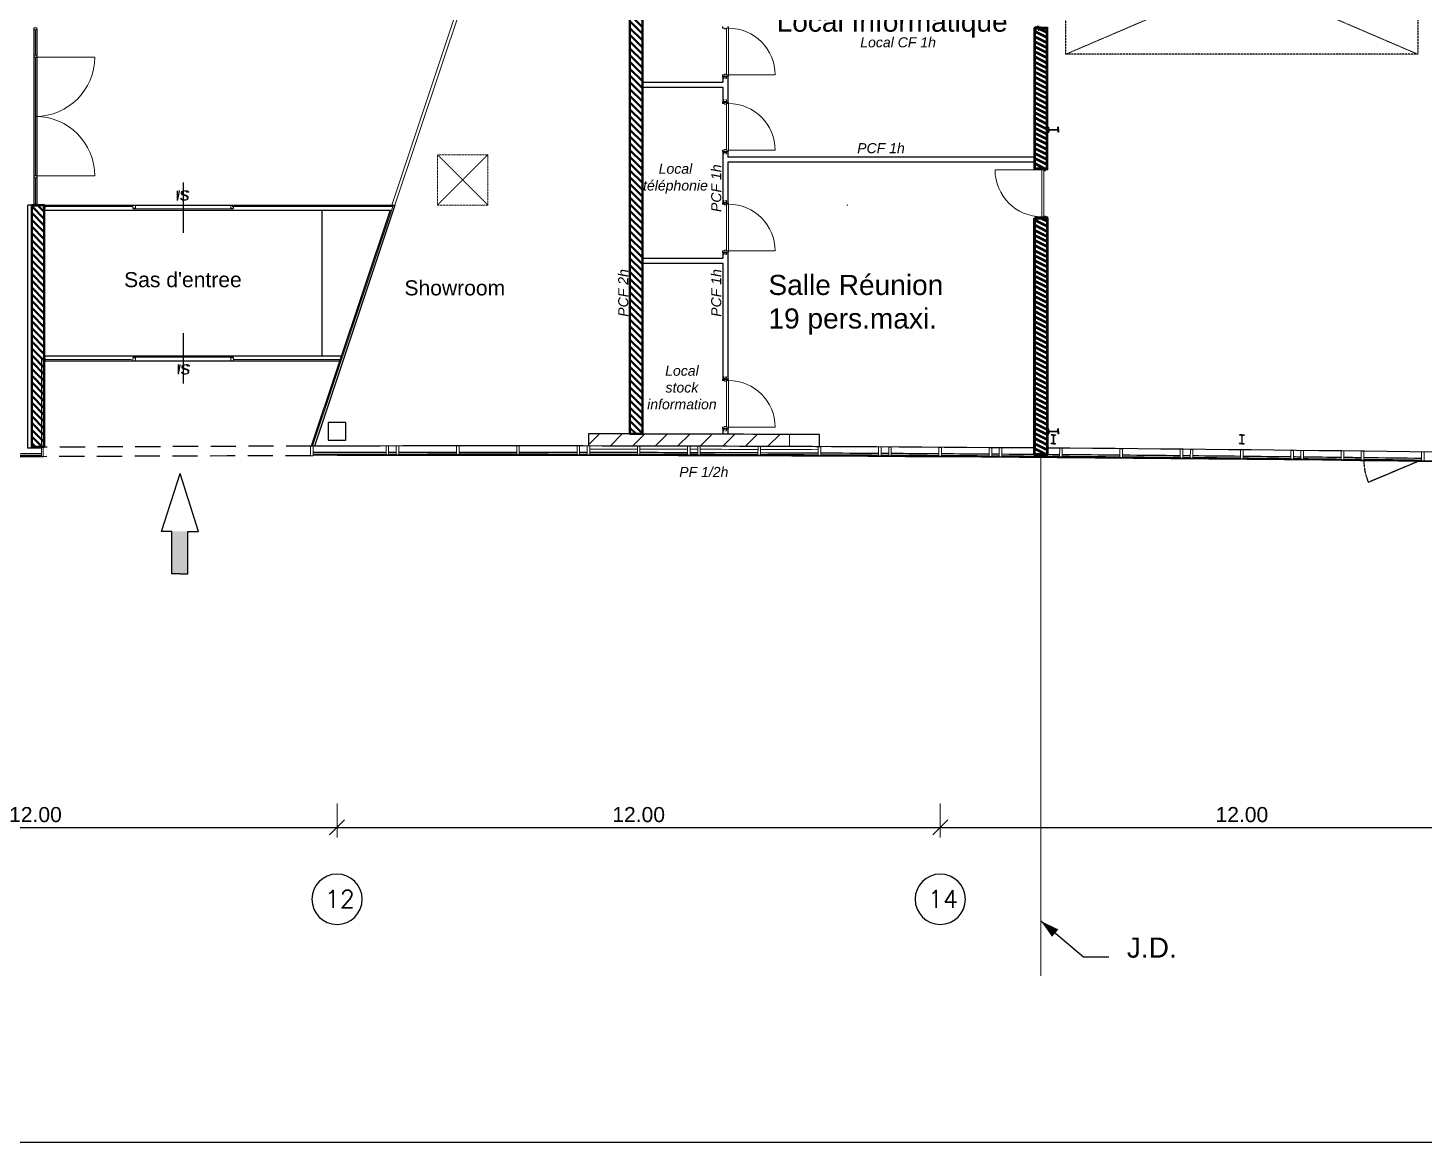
# Model space of a CAD drawing. Header units: metres. Extents: x 134472 to 303672, y 136880 to 366415.
# Drawn here: x 217947 to 245722, y 248215 to 270372 of the extents above; entities that cross this region are included whole.
import ezdxf
from ezdxf.enums import TextEntityAlignment as Align

# ---------------------------------------------------------------- set-up
doc = ezdxf.new("R2010")
doc.units = ezdxf.units.M
doc.header["$LTSCALE"] = 2
doc.header["$MEASUREMENT"] = 0
for name, pattern in [('CACHE', [0.375, 0.25, -0.125]), ('Planta_2$0$CACHE', [0.375, 0.25, -0.125]), ('STYLE_12', [0.46875, 0.3125, -0.15625])]:
    doc.linetypes.add(name, pattern=pattern)
for name, color, linetype in [('0.01', 8, 'Continuous'), ('0.03M', 254, 'Continuous'), ('0.1TEN', 133, 'Planta_2$0$CACHE'), ('1', 5, 'Continuous'), ('CFD-Text', 7, 'Continuous'), ('hojo', 255, 'Continuous'), ('MOJI', 7, 'Continuous'), ('roads', 7, 'Continuous'), ('ST POTEAU', 160, 'Continuous'), ('SUMPO 400', 6, 'Continuous')]:
    doc.layers.add(name, color=color, linetype=linetype)
for name, color, linetype, lineweight in [('0.03', 151, 'Continuous', 5), ('0.03TEN', 8, 'STYLE_12', 5), ('0.10', 92, 'Continuous', 9), ('0.15', 5, 'Continuous', 15), ('0.30', 1, 'Continuous', 30), ('slh-aa-non visible sur plan fpf', 7, 'Continuous', 0)]:
    doc.layers.add(name, color=color, linetype=linetype, lineweight=lineweight)
doc.styles.add('A030-07$0$ROMANS', font='romans')
doc.styles.add('arial', font='arial.ttf')
doc.styles.add('Style-Arial', font='arial.ttf')

# ---------------------------------------------------------------- blocks, each defined once
blk = doc.blocks.new('fleche rouge')
at = {"color": 1}
for points in [[(-99.69, 80.69), (-104.3, 79.21)], [(-96.33, 79.22), (-96.33, 79.85), (-99.69, 79.85), (-99.69, 80.69)], [(-99.69, 77.74), (-104.3, 79.21)], [(-96.33, 79.21), (-96.33, 78.58), (-99.69, 78.58), (-99.69, 77.74)]]:
    blk.add_lwpolyline(points, dxfattribs=at)
for points in [[(-99.69, 80.69), (-104.3, 79.21), (-99.69, 77.74), (-99.69, 80.69)], [(-99.69, 77.74), (-99.69, 80.69), (-104.3, 79.21), (-99.69, 77.74)], [(-96.33, 79.85), (-99.69, 79.85), (-99.69, 78.58), (-96.33, 78.58)], [(-96.33, 79.85), (-99.69, 78.58), (-96.33, 78.58), (-99.69, 79.85)]]:
    blk.add_solid(points, dxfattribs=at)
blk = doc.blocks.new('_Oblique')
at = {"color": 0, "linetype": 'ByBlock', "lineweight": -2}
blk.add_line((0.5, 0.5), (-0.5, -0.5), dxfattribs=at)

msp = doc.modelspace()

# ---------------------------------------------------------------- hatches: boundary and pattern name
at = {"layer": '0.01', "lineweight": 50}
h = msp.add_hatch(dxfattribs=at)
h.set_pattern_fill('ANSI31', color=256, scale=30, angle=90, style=0)
h.set_pattern_definition([(135, (0, 0), (-67.35192, -67.35192), [])])
h.paths.add_polyline_path([(229921.586, 273274.317), (230171.586, 273274.317), (230171.586, 262297.595), (229921.586, 262297.595)])
at = {"layer": '0.01', "lineweight": 53}
h = msp.add_hatch(dxfattribs=at)
h.set_pattern_fill('_USER', color=256, style=0)
h.set_pattern_definition([(-27, (237985.1, 269490.65), (40.859, 80.1906), [])])
h.paths.add_polyline_path([(238221.586, 270369.317), (237971.586, 270369.317), (237971.586, 267571.725), (238221.586, 267571.725)])
at = {"layer": '0.01', "lineweight": 50}
h = msp.add_hatch(dxfattribs=at)
h.set_pattern_fill('ANSI31', color=256, scale=30, angle=90, style=0)
h.set_pattern_definition([(135, (50, 0), (-67.35192, -67.35192), [])])
h.paths.add_polyline_path([(218271.586, 262039.317), (218021.586, 262039.317), (218021.586, 266849.317), (218271.586, 266849.317)])
at = {"layer": '0.01', "lineweight": 53}
h = msp.add_hatch(dxfattribs=at)
h.set_pattern_fill('_USER', color=256, style=0)
h.set_pattern_definition([(-27, (237950.8, 265554.485), (40.8591, 80.1906), [])])
h.paths.add_polyline_path([(237971.586, 261885.999), (238221.586, 261885.999), (238221.586, 266591.725), (237971.586, 266591.725)])
at = {"layer": 'MOJI'}
h = msp.add_hatch(color=256, dxfattribs=at)
h.paths.add_polyline_path([(238096.586, 252611.982), (238369.464, 252382.257), (238428.256, 252452.093)])
h.paths.add_polyline_path([(238310.672, 252312.42), (238369.464, 252382.257), (238096.586, 252611.982)])

# ---------------------------------------------------------------- linework, layer by layer
at = {"layer": '0.01'}
for p, q in [((218271.586, 266749.317), (225150.639, 266749.317)), ((218291.586, 266849.317), (225247.305, 266849.317)), ((225150.639, 266749.317), (223582.442, 262055.014)), ((225247.305, 266849.317), (223645.753, 262055.168)), ((218271.586, 263849.317), (224181.854, 263849.317)), ((218291.586, 263749.317), (224148.447, 263749.317))]:
    msp.add_line(p, q, dxfattribs=at)
at = {"layer": '0.01', "flags": 128}
for points in [[(218066.586, 270354.317), (218066.586, 266849.317)], [(218126.586, 270354.317), (218126.586, 266849.317)], [(223796.586, 266749.317), (223796.586, 263849.317)]]:
    msp.add_lwpolyline(points, dxfattribs=at)
for points in [[(234249.192, 266840.114, 0.000445333), (234247.755, 266849.317)], [(225270.586, 261928.155, 0.000025783), (225122.586, 261927.959)], [(226470.586, 261929.18, 0.000199996), (225322.586, 261928.22)], [(227670.586, 261929.202, 0.000199996), (226522.586, 261929.202)], [(228870.586, 261928.22, 0.000199996), (227722.586, 261929.18)], [(229070.585, 261927.959, 0.000025783), (228922.586, 261928.155)], [(230070.586, 261926.235, 0.000165154), (229122.585, 261927.887)], [(231070.586, 261923.814, 0.000165154), (230122.586, 261926.126)], [(231270.586, 261923.246, 0.000025784), (231122.586, 261923.669)], [(232470.586, 261919.254, 0.000199997), (231322.586, 261923.094)], [(233670.586, 261914.259, 0.000199998), (232522.586, 261919.059)], [(218219.586, 261851.859, 0.002077327), (206296.586, 261728.561)], [(218251.586, 261842.18, 0.002072675), (206296.586, 261718.56)], [(218219.586, 261901.86, 0.000191115), (217122.585, 261894.655)], [(234870.044, 261908.262, 0.000199904), (233722.586, 261914.019)], [(235070.586, 261907.162, 0.000025878), (234922.044, 261907.98)], [(236070.549, 261901.257, 0.00016515), (235122.586, 261906.872)], [(237070.585, 261894.655, 0.000165163), (236122.549, 261900.931, 0.000165163)], [(237270.586, 261893.251, 0.000025784), (237122.585, 261894.292)], [(238471.063, 261884.237, 0.000200085), (237322.586, 261892.881)], [(239671.114, 261874.223, 0.000200012), (238523.062, 261883.824)], [(240871.164, 261863.205, 0.000200013), (239723.112, 261873.767)], [(241071.173, 261861.272, 0.000025786), (240923.162, 261862.705)], [(242071.215, 261851.184, 0.00016517), (241123.17, 261860.764)], [(243071.257, 261840.399, 0.000165171), (242123.212, 261850.64)], [(243271.265, 261838.159, 0.000025787), (243123.254, 261839.82)], [(244071.299, 261828.918, 0.000130326), (243323.262, 261837.572)], [(244471.316, 261824.13, 0.000060634), (244123.295, 261828.302)], [(245671.366, 261809.097, 0.000200021), (244523.312, 261823.499)]]:
    msp.add_lwpolyline(points, format="xyb", dxfattribs=at)
at = {"layer": '0.01', "linetype": 'CACHE', "ltscale": 1000, "flags": 128}
msp.add_lwpolyline([(223570.612, 261864.985, 0.0001452), (218251.586, 261845.444, 0.000580473)], format="xyb", dxfattribs=at)
at = {"layer": '0.01', "linetype": 'CACHE', "ltscale": 1000}
msp.add_arc((227096.586, -1173100.683), 1435160, 90.140295018, 90.353120473, dxfattribs=at)
at = {"layer": '0.01'}
for radius, start, end in [(1435160, 89.565834078, 90.139321388), (1435160, 88.402833517, 89.555853054), (1434980, 88.403703206, 90.138708604), (1434970, 88.192949057, 90.119784709)]:
    msp.add_arc((227096.586, -1173100.683), radius, start, end, dxfattribs=at)
msp.add_rational_spline([(225070.586, 261927.887), (224346.585, 261927.095), (223622.586, 261925.827)], [1, 0.999999909357, 1], degree=2, dxfattribs=at)
at = {"layer": '0.01', "lineweight": 53}
for points in [[(238221.586, 270369.317), (237971.586, 270369.317), (237971.586, 267571.725), (238221.586, 267571.725)], [(237971.586, 266591.725), (238221.586, 266591.725), (238221.586, 261885.999), (237971.586, 261888.299)]]:
    msp.add_3dface(points, dxfattribs=at)
at = {"layer": '0.03'}
for p, q in [((220034.086, 266819.317), (218291.586, 266819.317)), ((221034.086, 266774.317), (220034.086, 266774.317)), ((221034.086, 266774.317), (222034.086, 266774.317)), ((222009.086, 266819.317), (225205.654, 266819.317)), ((225205.654, 266819.317), (223606.83, 262055.074)), ((220009.086, 263779.317), (218291.586, 263779.317)), ((221034.086, 263824.317), (220034.086, 263824.317)), ((221034.086, 263824.317), (222034.086, 263824.317)), ((222034.086, 263779.317), (224158.469, 263779.317))]:
    msp.add_line(p, q, dxfattribs=at)
at = {"layer": '0.03', "flags": 128}
for points in [[(218096.586, 270334.317), (218096.586, 269831.817)], [(218096.586, 269791.817), (218096.586, 267431.817)], [(218126.586, 269791.817), (219276.586, 269791.817)], [(231776.586, 269411.164), (231866.586, 269411.164)], [(231881.586, 267939.465), (232811.586, 267939.465), (232811.586, 267939.465)], [(238116.586, 267546.725), (237186.586, 267546.725), (237186.586, 267546.725)], [(218096.586, 267391.817), (218096.586, 266869.317)], [(218126.586, 267431.817), (219276.586, 267431.817)], [(231776.586, 266891.164), (231866.586, 266891.164)], [(231776.586, 265911.164), (231866.586, 265911.164)], [(231776.586, 263386.851), (231866.586, 263386.851)], [(229119.955, 262097.89), (229319.66, 262297.595)], [(229528.334, 262057.257), (229767.909, 262296.831)], [(230096.586, 262176.495), (230221.586, 262301.495)], [(230424.562, 262055.458), (230663.987, 262294.883)], [(230872.466, 262054.35), (231111.816, 262293.7)], [(231320.231, 262053.102), (231559.507, 262292.378)], [(231767.856, 262051.714), (232007.058, 262290.916)], [(231776.586, 262406.851), (231866.586, 262406.851)], [(232215.343, 262050.188), (232454.47, 262289.316)], [(232662.691, 262048.523), (232901.744, 262287.576)], [(233096.586, 262046.774), (233096.586, 262286.775)], [(233696.586, 262044.02), (233696.586, 262284.141)], [(229976.518, 262056.427), (230096.586, 262176.495)]]:
    msp.add_lwpolyline(points, dxfattribs=at)
for points in [[(232811.586, 269436.164, 0.414213562), (231881.586, 270366.164)], [(218096.586, 268611.817, 0.414213562), (219276.586, 269791.817)], [(232811.586, 267939.465, 0.414213562), (231881.586, 268869.465)], [(219276.586, 267431.817, 0.414213562), (218096.586, 268611.817)], [(237186.586, 267546.725, 0.414213562), (238116.586, 266616.725)], [(232811.586, 265936.164, 0.414213562), (231881.586, 266866.164)], [(232811.586, 262431.851, 0.414213562), (231881.586, 263361.851)], [(230070.586, 261996.235, 0.000165178), (229122.53, 261997.886, 0.000165178)], [(231070.586, 261993.814, 0.000165169), (230122.586, 261996.126)], [(231270.586, 261993.246, 0.000025786), (231122.586, 261993.669)], [(232470.586, 261989.253, 0.000200015), (231322.586, 261993.094)], [(233670.719, 261984.257, 0.000200039), (232522.586, 261989.058)], [(218219.586, 261871.86, 0.000191119), (217122.585, 261864.654)], [(225070.586, 261897.886, -0.00001885), (223622.588, 261895.565)], [(225270.586, 261898.155, 0.000025784), (225122.586, 261897.959)], [(226470.586, 261899.18, 0.0002), (225322.586, 261898.22)], [(227670.586, 261899.202, 0.0002), (226522.586, 261899.202)], [(228870.586, 261898.22, 0.0002), (227722.586, 261899.18)], [(229070.585, 261897.959, 0.000025784), (228922.586, 261898.155)], [(230070.586, 261896.235, 0.000165157), (229122.585, 261897.886)], [(231070.586, 261893.814, 0.000165157), (230122.586, 261896.126)], [(231270.586, 261893.246, 0.000025784), (231122.586, 261893.669)], [(232470.586, 261889.254, 0.000200001), (231322.586, 261893.094)], [(233670.586, 261884.258, 0.000200002), (232522.586, 261889.058)], [(234870.044, 261878.262, 0.000199908), (233722.586, 261884.019)], [(235070.586, 261877.162, 0.000025879), (234922.044, 261877.979)], [(236070.587, 261871.256, 0.00016516), (235122.586, 261876.872)], [(237070.585, 261864.654, 0.000165153), (236122.63, 261870.93, 0.000165153)], [(237270.586, 261863.25, 0.000025785), (237122.585, 261864.292)], [(238470.825, 261854.238, 0.000200047), (237322.586, 261862.88)], [(239670.85, 261844.224, 0.000200012), (238522.823, 261853.825)], [(240870.876, 261833.207, 0.000200013), (239722.848, 261843.768)], [(241070.88, 261831.273, 0.000025786), (240922.873, 261832.707)], [(242070.901, 261821.186, 0.000165169), (241122.877, 261830.766)], [(243070.922, 261810.401, 0.000165171), (242122.898, 261820.642)], [(243270.926, 261808.161, 0.000025787), (243122.919, 261809.821)], [(244070.943, 261798.92, 0.000130326), (243322.923, 261807.574)], [(244470.952, 261794.132, 0.000060634), (244122.94, 261798.304)], [(245670.977, 261779.1, 0.000200021), (244522.948, 261793.502)]]:
    msp.add_lwpolyline(points, format="xyb", dxfattribs=at)
at = {"layer": '0.03'}
for points in [[(231881.586, 269436.164), (232811.586, 269436.164, 2.414213562), (232811.586, 269436.164, 0)], [(231881.586, 265936.164), (232811.586, 265936.164, 2.414213562), (232811.586, 265936.164, 0)], [(231881.586, 262431.851), (232811.586, 262431.851, 2.414213562), (232811.586, 262431.851, 0)]]:
    msp.add_lwpolyline(points, format="xyb", dxfattribs=at)
for points in [[(220034.086, 266789.317), (220084.086, 266789.317), (220084.086, 266849.317), (220034.086, 266849.317)], [(222034.086, 266789.317), (221984.086, 266789.317), (221984.086, 266849.317), (222034.086, 266849.317)], [(220034.086, 263809.317), (220084.086, 263809.317), (220084.086, 263749.317), (220034.086, 263749.317)], [(222034.086, 263809.317), (221984.086, 263809.317), (221984.086, 263749.317), (222034.086, 263749.317)]]:
    msp.add_3dface(points, dxfattribs=at)
at = {"layer": '0.03M'}
for p, q in [((221034.086, 267299.317), (221034.086, 266299.317)), ((221034.086, 264299.317), (221034.086, 263299.317))]:
    msp.add_line(p, q, dxfattribs=at)
at = {"layer": '0.03M', "flags": 128}
msp.add_lwpolyline([(221034.086, 267299.317), (221034.086, 266299.317)], dxfattribs=at)
at = {"layer": '0.03TEN', "flags": 128}
for points in [[(238596.586, 269849.317), (245596.586, 272849.317)], [(238596.586, 272849.317), (245596.586, 269849.317)]]:
    msp.add_lwpolyline(points, dxfattribs=at)
at = {"layer": '0.10'}
for p, q in [((226512.302, 270825.371), (225184.046, 266849.317)), ((226569.211, 270806.36), (225247.305, 266849.317))]:
    msp.add_line(p, q, dxfattribs=at)
for points in [[(231881.586, 270366.164), (231881.586, 269436.164), (231841.586, 269436.164), (231841.586, 270366.164)], [(231881.586, 266866.164), (231881.586, 265936.164), (231841.586, 265936.164), (231841.586, 266866.164)], [(231881.586, 263361.851), (231881.586, 262431.851), (231841.586, 262431.851), (231841.586, 263361.851)], [(225070.511, 262057.976), (225122.511, 262057.976), (225122.575, 261877.923), (225070.575, 261877.923)], [(225270.513, 262058.242), (225322.513, 262058.242), (225322.577, 261878.189), (225270.577, 261878.189)], [(226470.519, 262059.191), (226522.519, 262059.191), (226522.582, 261879.191), (226470.582, 261879.191)], [(227670.519, 262059.191), (227722.519, 262059.191), (227722.582, 261879.18), (227670.582, 261879.202)], [(228870.511, 262058.188), (228922.511, 262058.188), (228922.59, 261878.25), (228870.58, 261878.125)], [(229070.504, 262057.923), (229122.504, 262057.923), (229122.583, 261877.986), (229070.572, 261877.86)], [(230070.642, 262056.181), (230122.642, 262056.181), (230122.583, 261876.181), (230070.583, 261876.181)], [(231070.693, 262053.742), (231122.693, 262053.742), (231122.59, 261873.669), (231070.59, 261873.814)], [(231270.693, 262053.17), (231322.693, 262053.17), (231322.59, 261873.094), (231270.59, 261873.246)], [(232470.73, 262049.156), (232522.73, 262049.156), (232522.623, 261869.156), (232470.623, 261869.156)], [(233670.762, 262044.02), (233722.762, 262044.02), (233722.632, 261864.138), (233670.632, 261864.138)], [(234870.258, 262038.122), (234922.258, 262038.122), (234922.098, 261857.979), (234870.056, 261858.262)], [(235070.8, 262037.018), (235122.8, 262037.018), (235122.641, 261856.871), (235070.597, 261857.161)], [(236070.789, 262031.095), (236122.789, 262031.095), (236122.61, 261850.93), (236070.561, 261851.256)], [(237070.853, 262024.475), (237122.853, 262024.475), (237122.599, 261844.291), (237070.6, 261844.653)], [(237270.853, 262023.067), (237322.853, 262023.067), (237322.6, 261842.88), (237270.658, 261843.249)], [(238472.096, 262014.233), (238524.094, 262013.82), (238522.664, 261833.826), (238470.666, 261834.239)], [(239672.256, 262004.219), (239724.254, 262003.762), (239722.673, 261823.768), (239670.675, 261824.226)], [(240872.415, 261993.2), (240924.413, 261992.699), (240922.681, 261812.708), (240870.683, 261813.208)], [(241072.439, 261991.265), (241124.438, 261990.758), (241122.682, 261810.766), (241070.684, 261811.274)], [(242072.575, 261981.177), (242124.572, 261980.633), (242122.689, 261800.643), (242070.692, 261801.187)], [(243072.707, 261970.392), (243124.704, 261969.811), (243122.696, 261789.823), (243070.699, 261790.403)], [(243272.728, 261968.151), (243324.725, 261967.564), (243322.696, 261787.575), (243270.699, 261788.163)], [(244072.84, 261958.909), (244124.836, 261958.293), (244122.702, 261778.305), (244070.706, 261778.922)], [(244472.89, 261954.121), (244524.886, 261953.49), (244522.702, 261773.503), (244470.706, 261774.134)], [(245673.052, 261939.087), (245725.048, 261938.412), (245722.713, 261758.427), (245670.718, 261759.102)]]:
    msp.add_lwpolyline(points, close=True, dxfattribs=at)
at = {"layer": '0.10', "flags": 128}
for points in [[(238041.586, 270321.81), (238054.286, 270321.81, 0.414213562), (238056.586, 270324.11), (238056.586, 270349.51, 0.414213562), (238054.286, 270351.81), (237998.886, 270351.81, 0.41421413), (237996.586, 270349.51), (237996.586, 270324.11, 0.414212994), (237998.886, 270321.81), (238011.586, 270321.81)], [(238041.586, 270321.81), (238054.286, 270321.81, 0.414213562), (238056.586, 270324.11), (238056.586, 270349.51, 0.414213562), (238054.286, 270351.81), (237998.886, 270351.81, 0.41421413), (237996.586, 270349.51), (237996.586, 270324.11, 0.414212994), (237998.886, 270321.81), (238011.586, 270321.81)], [(231826.586, 268941.972), (231839.286, 268941.972, -0.414213562), (231841.586, 268939.672), (231841.586, 268914.272, -0.414213562), (231839.286, 268911.972), (231783.886, 268911.972, -0.41421413), (231781.586, 268914.272), (231781.586, 268939.672, -0.414212994), (231783.886, 268941.972), (231796.586, 268941.972)], [(231826.586, 267866.958), (231839.286, 267866.958, 0.414213562), (231841.586, 267869.258), (231841.586, 267894.658, 0.414213562), (231839.286, 267896.958), (231783.886, 267896.958, 0.41421413), (231781.586, 267894.658), (231781.586, 267869.258, 0.414212994), (231783.886, 267866.958), (231796.586, 267866.958)], [(238171.586, 266544.218), (238158.886, 266544.218, -0.414213562), (238156.586, 266546.518), (238156.586, 266571.918, -0.414213562), (238158.886, 266574.218), (238214.286, 266574.218, -0.41421413), (238216.586, 266571.918), (238216.586, 266546.518, -0.414212994), (238214.286, 266544.218), (238201.586, 266544.218)], [(238171.586, 266544.218), (238158.886, 266544.218, -0.414213562), (238156.586, 266546.518), (238156.586, 266571.918, -0.414213562), (238158.886, 266574.218), (238214.286, 266574.218, -0.41421413), (238216.586, 266571.918), (238216.586, 266546.518, -0.414212994), (238214.286, 266544.218), (238201.586, 266544.218)]]:
    msp.add_lwpolyline(points, format="xyb", dxfattribs=at)
at = {"layer": '0.10'}
for points in [[(231826.586, 269363.657), (231839.286, 269363.657, 0.414213562), (231841.586, 269365.957), (231841.586, 269391.357, 0.414213562), (231839.286, 269393.657), (231783.886, 269393.657, 0.41421413), (231781.586, 269391.357), (231781.586, 269365.957, 0.414212994), (231783.886, 269363.657), (231796.586, 269363.657)], [(231826.586, 266938.671), (231839.286, 266938.671, -0.414213562), (231841.586, 266936.371), (231841.586, 266910.971, -0.414213562), (231839.286, 266908.671), (231783.886, 266908.671, -0.41421413), (231781.586, 266910.971), (231781.586, 266936.371, -0.414212994), (231783.886, 266938.671), (231796.586, 266938.671)], [(231826.586, 266938.671), (231839.286, 266938.671, -0.414213562), (231841.586, 266936.371), (231841.586, 266910.971, -0.414213562), (231839.286, 266908.671), (231783.886, 266908.671, -0.41421413), (231781.586, 266910.971), (231781.586, 266936.371, -0.414212994), (231783.886, 266938.671), (231796.586, 266938.671)], [(231826.586, 265863.657), (231839.286, 265863.657, 0.414213562), (231841.586, 265865.957), (231841.586, 265891.357, 0.414213562), (231839.286, 265893.657), (231783.886, 265893.657, 0.41421413), (231781.586, 265891.357), (231781.586, 265865.957, 0.414212994), (231783.886, 265863.657), (231796.586, 265863.657)], [(231826.586, 263434.358), (231839.286, 263434.358, -0.414213562), (231841.586, 263432.058), (231841.586, 263406.658, -0.414213562), (231839.286, 263404.358), (231783.886, 263404.358, -0.41421413), (231781.586, 263406.658), (231781.586, 263432.058, -0.414212994), (231783.886, 263434.358), (231796.586, 263434.358)], [(231826.586, 263434.358), (231839.286, 263434.358, -0.414213562), (231841.586, 263432.058), (231841.586, 263406.658, -0.414213562), (231839.286, 263404.358), (231783.886, 263404.358, -0.41421413), (231781.586, 263406.658), (231781.586, 263432.058, -0.414212994), (231783.886, 263434.358), (231796.586, 263434.358)], [(231826.586, 262359.344), (231839.286, 262359.344, 0.414213562), (231841.586, 262361.644), (231841.586, 262387.044, 0.414213562), (231839.286, 262389.344), (231783.886, 262389.344, 0.41421413), (231781.586, 262387.044), (231781.586, 262361.644, 0.414212994), (231783.886, 262359.344), (231796.586, 262359.344)]]:
    msp.add_lwpolyline(points, format="xyb", dxfattribs=at)
at = {"layer": '0.10', "flags": 128}
msp.add_lwpolyline([(218219.586, 263779.317), (218251.586, 263779.317), (218251.586, 261842.18), (218219.586, 261842.18)], close=True, dxfattribs=at)
at = {"layer": '0.10'}
for points in [[(231881.586, 268869.465), (231881.586, 267939.465), (231841.586, 267939.465), (231841.586, 268869.465)], [(238116.586, 266616.725), (238116.586, 267546.725), (238156.586, 267546.725), (238156.586, 266616.725)], [(223570.527, 262055.071), (223622.527, 262055.071), (223622.62, 261865.112), (223570.612, 261864.985)]]:
    msp.add_3dface(points, dxfattribs=at)
at = {"layer": '0.15'}
for points in [[(218066.586, 270374.317), (218066.586, 270334.317), (218126.586, 270334.317), (218126.586, 270374.317)], [(218066.586, 269831.817), (218066.586, 269791.817), (218126.586, 269791.817), (218126.586, 269831.817)], [(218066.586, 267431.817), (218066.586, 267391.817), (218126.586, 267391.817), (218126.586, 267431.817)], [(218066.586, 266869.317), (218066.586, 266829.317), (218126.586, 266829.317), (218126.586, 266869.317)]]:
    msp.add_lwpolyline(points, close=True, dxfattribs=at)
for points in [[(231866.586, 270391.164), (231881.586, 270391.164), (231881.586, 270366.164), (231836.586, 270366.164), (231836.586, 270351.164), (231806.586, 270351.164), (231806.586, 270366.164), (231761.586, 270366.164), (231761.586, 270391.164), (231776.586, 270391.164)], [(231866.586, 270391.164), (231881.586, 270391.164), (231881.586, 270366.164), (231836.586, 270366.164), (231836.586, 270351.164), (231806.586, 270351.164), (231806.586, 270366.164), (231761.586, 270366.164), (231761.586, 270391.164), (231776.586, 270391.164)], [(231866.586, 269411.164), (231881.586, 269411.164), (231881.586, 269436.164), (231836.586, 269436.164), (231836.586, 269451.164), (231806.586, 269451.164), (231806.586, 269436.164), (231761.586, 269436.164), (231761.586, 269411.164), (231776.586, 269411.164)], [(231866.586, 266891.164), (231881.586, 266891.164), (231881.586, 266866.164), (231836.586, 266866.164), (231836.586, 266851.164), (231806.586, 266851.164), (231806.586, 266866.164), (231761.586, 266866.164), (231761.586, 266891.164), (231776.586, 266891.164)], [(231866.586, 266891.164), (231881.586, 266891.164), (231881.586, 266866.164), (231836.586, 266866.164), (231836.586, 266851.164), (231806.586, 266851.164), (231806.586, 266866.164), (231761.586, 266866.164), (231761.586, 266891.164), (231776.586, 266891.164)], [(231866.586, 265911.164), (231881.586, 265911.164), (231881.586, 265936.164), (231836.586, 265936.164), (231836.586, 265951.164), (231806.586, 265951.164), (231806.586, 265936.164), (231761.586, 265936.164), (231761.586, 265911.164), (231776.586, 265911.164)], [(231866.586, 263386.851), (231881.586, 263386.851), (231881.586, 263361.851), (231836.586, 263361.851), (231836.586, 263346.851), (231806.586, 263346.851), (231806.586, 263361.851), (231761.586, 263361.851), (231761.586, 263386.851), (231776.586, 263386.851)], [(231866.586, 263386.851), (231881.586, 263386.851), (231881.586, 263361.851), (231836.586, 263361.851), (231836.586, 263346.851), (231806.586, 263346.851), (231806.586, 263361.851), (231761.586, 263361.851), (231761.586, 263386.851), (231776.586, 263386.851)], [(231866.586, 262406.851), (231881.586, 262406.851), (231881.586, 262431.851), (231836.586, 262431.851), (231836.586, 262446.851), (231806.586, 262446.851), (231806.586, 262431.851), (231761.586, 262431.851), (231761.586, 262406.851), (231776.586, 262406.851)]]:
    msp.add_lwpolyline(points, dxfattribs=at)
at = {"layer": '0.15', "flags": 128}
for points in [[(238081.586, 270369.317), (238096.586, 270369.317), (238096.586, 270394.317), (238051.586, 270394.317), (238051.586, 270409.317), (238021.586, 270409.317), (238021.586, 270394.317), (237976.586, 270394.317), (237976.586, 270369.317), (237991.586, 270369.317)], [(238081.586, 270369.317), (238096.586, 270369.317), (238096.586, 270394.317), (238051.586, 270394.317), (238051.586, 270409.317), (238021.586, 270409.317), (238021.586, 270394.317), (237976.586, 270394.317), (237976.586, 270369.317), (237991.586, 270369.317)], [(231866.586, 268894.465), (231881.586, 268894.465), (231881.586, 268869.465), (231836.586, 268869.465), (231836.586, 268854.465), (231806.586, 268854.465), (231806.586, 268869.465), (231761.586, 268869.465), (231761.586, 268894.465), (231776.586, 268894.465)], [(231866.586, 267914.465), (231881.586, 267914.465), (231881.586, 267939.465), (231836.586, 267939.465), (231836.586, 267954.465), (231806.586, 267954.465), (231806.586, 267939.465), (231761.586, 267939.465), (231761.586, 267914.465), (231776.586, 267914.465)], [(238131.586, 267571.725), (238116.586, 267571.725), (238116.586, 267546.725), (238161.586, 267546.725), (238161.586, 267531.725), (238191.586, 267531.725), (238191.586, 267546.725), (238236.586, 267546.725), (238236.586, 267571.725), (238221.586, 267571.725)], [(238131.586, 266591.725), (238116.586, 266591.725), (238116.586, 266616.725), (238161.586, 266616.725), (238161.586, 266631.725), (238191.586, 266631.725), (238191.586, 266616.725), (238236.586, 266616.725), (238236.586, 266591.725), (238221.586, 266591.725)], [(238131.586, 266591.725), (238116.586, 266591.725), (238116.586, 266616.725), (238161.586, 266616.725), (238161.586, 266631.725), (238191.586, 266631.725), (238191.586, 266616.725), (238236.586, 266616.725), (238236.586, 266591.725), (238221.586, 266591.725)]]:
    msp.add_lwpolyline(points, dxfattribs=at)
at = {"layer": '0.15'}
for points in [[(218291.586, 266849.317), (218251.586, 266849.317), (218251.586, 266789.317), (218291.586, 266789.317)], [(218291.586, 263809.317), (218251.586, 263809.317), (218251.586, 263749.317), (218291.586, 263749.317)]]:
    msp.add_3dface(points, dxfattribs=at)
at = {"layer": '0.1TEN', "ltscale": 10}
msp.add_lwpolyline([(238596.586, 272849.317), (245596.586, 272849.317), (245596.586, 269849.317), (238596.586, 269849.317)], close=True, dxfattribs=at)
at = {"layer": '0.1TEN', "flags": 128}
msp.add_lwpolyline([(244522.93, 261792.072, 0.102845952), (244612.5, 261333.361)], format="xyb", dxfattribs=at)
msp.add_lwpolyline([(245670.977, 261779.1), (244612.5, 261333.361)], dxfattribs=at)
at = {"layer": '0.30'}
for p, q in [((237971.586, 270369.317), (238221.586, 270369.317)), ((231771.586, 268894.465), (231871.586, 268894.465)), ((231771.586, 267914.465), (231871.586, 267914.465)), ((238221.586, 267571.725), (237971.586, 267571.725)), ((218271.586, 266789.317), (218271.586, 263809.317)), ((237971.586, 266591.725), (238221.586, 266591.725))]:
    msp.add_line(p, q, dxfattribs=at)
at = {"layer": '0.30', "flags": 128}
for points in [[(229921.586, 262297.609), (229921.586, 273274.317)], [(230171.586, 262297.609), (230171.586, 273023.249)], [(237971.586, 267799.317), (237971.586, 270369.317)], [(238221.586, 267571.725), (238221.586, 270369.317)], [(230171.586, 269296.016), (231771.586, 269296.016)], [(230171.586, 269196.016), (231771.586, 269196.016)], [(231771.586, 269411.164), (231871.586, 269411.164)], [(231771.586, 269411.164), (231771.586, 269296.016)], [(231771.586, 269196.016), (231771.586, 268894.465)], [(231871.586, 269411.164), (231871.586, 268894.465)], [(231771.586, 267914.465), (231771.586, 266891.164)], [(231871.586, 267914.465), (231871.586, 267799.317)], [(237971.586, 267799.317), (231871.586, 267799.317)], [(237971.586, 267699.317), (231871.586, 267699.317)], [(231871.586, 267699.317), (231871.586, 266891.164)], [(237971.586, 267571.725), (237971.586, 267699.317)], [(231771.586, 266931.164), (231771.586, 266891.164)], [(218271.586, 266849.317), (217946.586, 266849.317)], [(217946.586, 262011.719), (217946.586, 266849.317)], [(218066.586, 266849.317), (218046.586, 266849.317)], [(218271.586, 266789.317), (218271.586, 263809.317)], [(231771.586, 266891.164), (231871.586, 266891.164)], [(237971.586, 261888.299), (237971.586, 266591.725)], [(238221.586, 261885.999), (238221.586, 266591.725)], [(231771.586, 265911.164), (231871.586, 265911.164)], [(231771.586, 265911.164), (231771.586, 265796.016)], [(231871.586, 265911.164), (231871.586, 263386.851)], [(230171.586, 265796.016), (231771.586, 265796.016)], [(230171.586, 265696.016), (231771.586, 265696.016)], [(231771.586, 265696.016), (231771.586, 263404.358)], [(218271.586, 263749.317), (218291.586, 263749.317)], [(231771.586, 263426.851), (231771.586, 263386.851)], [(231771.586, 263386.851), (231871.586, 263386.851)], [(229096.586, 262297.923), (229096.586, 262057.923)], [(231771.586, 262406.851), (231871.586, 262406.851)], [(231771.586, 262406.851), (231771.586, 262291.703)], [(231871.586, 262406.851), (231871.586, 262291.373)], [(233696.586, 262044.02), (233696.586, 262284.141)], [(218219.586, 262013.472), (217946.586, 262011.543)], [(234896.586, 261848.12), (234896.586, 261848.117)]]:
    msp.add_lwpolyline(points, dxfattribs=at)
at = {"layer": '0.30'}
for points in [[(231771.586, 269396.016), (231771.586, 269411.164)], [(231771.586, 265896.016), (231771.586, 265911.164)], [(231771.586, 262391.703), (231771.586, 262406.851)]]:
    msp.add_lwpolyline(points, dxfattribs=at)
at = {"layer": '0.30', "flags": 128}
for points in [[(229921.586, 262296.536, 0.000143708), (229096.586, 262297.923)], [(233096.586, 262286.775, 0.000509514), (230171.586, 262296.023)], [(233696.586, 262284.141, 0.000104516), (233096.586, 262286.775)], [(233096.6, 262046.773, 0.000692375), (229122.522, 262057.887, 0.000692375)], [(233696.586, 262044.141, 0.000104534), (233096.586, 262046.775)]]:
    msp.add_lwpolyline(points, format="xyb", dxfattribs=at)
at = {"layer": '1', "color": 5, "linetype": 'Continuous', "ltscale": 2}
for p, q in [((238255.086, 268364.117), (238255.086, 268399.317)), ((238255.086, 268334.517), (238255.086, 268299.317)), ((238267.086, 268352.117), (238426.086, 268352.117)), ((238267.086, 268346.517), (238426.086, 268346.517)), ((238438.086, 268364.117), (238438.086, 268399.317)), ((238438.086, 268334.517), (238438.086, 268299.317)), ((238255.086, 262364.117), (238255.086, 262399.317)), ((238255.086, 262334.517), (238255.086, 262299.317)), ((238267.086, 262352.117), (238426.086, 262352.117)), ((238267.086, 262346.517), (238426.086, 262346.517)), ((238346.586, 262279.317), (238301.086, 262279.317)), ((238301.086, 262279.317), (238301.086, 262271.317)), ((238334.936, 262271.317), (238301.086, 262271.317)), ((238343.936, 262262.317), (238343.936, 262116.317)), ((238346.586, 262279.317), (238392.086, 262279.317)), ((238349.236, 262262.317), (238349.236, 262116.317)), ((238358.236, 262271.317), (238392.086, 262271.317)), ((238392.086, 262279.317), (238392.086, 262271.317)), ((238438.086, 262364.117), (238438.086, 262399.317)), ((238438.086, 262334.517), (238438.086, 262299.317)), ((242096.586, 262279.317), (242051.086, 262279.317)), ((242051.086, 262279.317), (242051.086, 262271.317)), ((242084.936, 262271.317), (242051.086, 262271.317)), ((242093.936, 262262.317), (242093.936, 262116.317)), ((242096.586, 262279.317), (242142.086, 262279.317)), ((242099.236, 262262.317), (242099.236, 262116.317)), ((242108.236, 262271.317), (242142.086, 262271.317)), ((242142.086, 262279.317), (242142.086, 262271.317)), ((238334.936, 262107.317), (238301.086, 262107.317)), ((238301.086, 262099.317), (238301.086, 262107.317)), ((238346.586, 262099.317), (238301.086, 262099.317)), ((238346.586, 262099.317), (238392.086, 262099.317)), ((238358.236, 262107.317), (238392.086, 262107.317)), ((238392.086, 262099.317), (238392.086, 262107.317)), ((242084.936, 262107.317), (242051.086, 262107.317)), ((242051.086, 262099.317), (242051.086, 262107.317)), ((242096.586, 262099.317), (242051.086, 262099.317)), ((242096.586, 262099.317), (242142.086, 262099.317)), ((242108.236, 262107.317), (242142.086, 262107.317)), ((242142.086, 262099.317), (242142.086, 262107.317))]:
    msp.add_line(p, q, dxfattribs=at)
for points in [[(238246.586, 268349.317), (238246.586, 268399.317), (238255.086, 268399.317)], [(238246.586, 268349.317), (238246.586, 268299.317), (238255.086, 268299.317)], [(238446.586, 268349.317), (238446.586, 268399.317), (238438.086, 268399.317)], [(238446.586, 268349.317), (238446.586, 268299.317), (238438.086, 268299.317)], [(238246.586, 262349.317), (238246.586, 262399.317), (238255.086, 262399.317)], [(238246.586, 262349.317), (238246.586, 262299.317), (238255.086, 262299.317)], [(238446.586, 262349.317), (238446.586, 262399.317), (238438.086, 262399.317)], [(238446.586, 262349.317), (238446.586, 262299.317), (238438.086, 262299.317)]]:
    msp.add_lwpolyline(points, dxfattribs=at)
for centre, radius, start, end in [((238267.086, 268364.117), 12, 180, 270), ((238267.086, 268334.517), 12, 90, 180), ((238426.086, 268364.117), 12, 270, 0), ((238426.086, 268334.517), 12, 0, 90), ((238267.086, 262364.117), 12, 180, 270), ((238267.086, 262334.517), 12, 90, 180), ((238334.936, 262262.317), 9, 0, 90), ((238358.236, 262262.317), 9, 90, 180), ((238426.086, 262364.117), 12, 270, 0), ((238426.086, 262334.517), 12, 0, 90), ((242084.936, 262262.317), 9, 0, 90), ((242108.236, 262262.317), 9, 90, 180), ((238334.936, 262116.317), 9, 270, 0), ((238358.236, 262116.317), 9, 180, 270), ((242084.936, 262116.317), 9, 270, 0), ((242108.236, 262116.317), 9, 180, 270)]:
    msp.add_arc(centre, radius, start, end, dxfattribs=at)
at = {"layer": 'CFD-Text', "flags": 128}
for points in [[(224096.586, 253544.43, 1), (224096.586, 252544.43, 1)], [(236096.586, 253544.43, 1), (236096.586, 252544.43, 1)]]:
    msp.add_lwpolyline(points, format="xyb", close=True, dxfattribs=at)
at = {"layer": 'hojo', "lineweight": 53}
for p, q in [((237991.586, 270369.317), (238241.586, 270369.317)), ((238221.586, 267571.725), (237971.586, 267571.725)), ((238221.586, 266591.725), (237971.586, 266591.725))]:
    msp.add_line(p, q, dxfattribs=at)
at = {"layer": 'hojo'}
msp.add_lwpolyline([(134472.159, 248215.259), (303672.159, 248215.259), (303672.159, 366415.259), (134472.159, 366415.259)], close=True, dxfattribs=at)
msp.add_lwpolyline([(134472.159, 248215.259), (303672.159, 248215.259), (303672.159, 366415.259), (134472.159, 366415.259)], close=True, dxfattribs=at)
at = {"layer": 'hojo', "lineweight": 50}
msp.add_lwpolyline([(229921.586, 273274.317), (230171.586, 273274.317), (230171.586, 262297.595), (229921.586, 262297.595), (229921.586, 273274.317)], dxfattribs=at)
at = {"layer": 'hojo', "lineweight": 53, "flags": 128}
for points in [[(238221.586, 267571.725), (238221.586, 270369.317), (237971.586, 270369.317), (237971.586, 267571.725)], [(237971.586, 266591.725), (237971.586, 262025.613)]]:
    msp.add_lwpolyline(points, dxfattribs=at)
at = {"layer": 'hojo', "lineweight": 50}
msp.add_lwpolyline([(218271.586, 262039.317), (218021.586, 262039.317), (218021.586, 266849.317), (218271.586, 266849.317)], close=True, dxfattribs=at)
at = {"layer": 'MOJI', "linetype": 'Continuous', "lineweight": 0}
msp.add_line((238096.586, 251523.353), (238096.586, 261885.999), dxfattribs=at)
at = {"layer": 'MOJI'}
msp.add_lwpolyline([(238096.586, 252611.982), (238945.771, 251897.089), (239448.579, 251897.089)], dxfattribs=at)
at = {"layer": 'MOJI', "flags": 128}
msp.add_lwpolyline([(238428.256, 252452.093), (238310.672, 252312.42)], dxfattribs=at)
at = {"layer": 'slh-aa-non visible sur plan fpf', "color": 133, "linetype": 'Planta_2$0$CACHE', "ltscale": 10}
msp.add_lwpolyline([(226096.586, 267849.317), (227096.586, 267849.317), (227096.586, 266849.317), (226096.586, 266849.317)], close=True, dxfattribs=at)
at = {"layer": 'slh-aa-non visible sur plan fpf', "color": 8, "linetype": 'STYLE_12', "flags": 128}
for points in [[(226096.586, 267849.317), (227096.586, 266849.317)], [(226096.586, 266849.317), (227096.586, 267849.317)]]:
    msp.add_lwpolyline(points, dxfattribs=at)
at = {"layer": 'ST POTEAU', "flags": 128}
for points in [[(224271.586, 262524.317), (223921.586, 262524.317)], [(223921.586, 262524.317), (223921.586, 262174.317)], [(224271.586, 262174.317), (224271.586, 262524.317)], [(223921.586, 262174.317), (224271.586, 262174.317)]]:
    msp.add_lwpolyline(points, dxfattribs=at)
at = {"layer": 'SUMPO 400', "lineweight": 0}
for p, q in [((224096.586, 254947.556), (224096.586, 254272.786)), ((224096.586, 254947.556), (224096.586, 254272.786)), ((236096.586, 254947.556), (236096.586, 254272.786)), ((236096.586, 254947.556), (236096.586, 254272.786))]:
    msp.add_line(p, q, dxfattribs=at)
at = {"layer": 'SUMPO 400'}
for p, q in [((212096.586, 254472.786), (224096.586, 254472.786)), ((224096.586, 254472.786), (236096.586, 254472.786)), ((236096.586, 254472.786), (248096.586, 254472.786))]:
    msp.add_line(p, q, dxfattribs=at)

# ---------------------------------------------------------------- block references
at = {"layer": 'roads', "xscale": -250, "yscale": 250, "rotation": 90}
msp.add_blockref('fleche rouge', (240774.9, 235435.894), dxfattribs=at)
at = {"layer": 'SUMPO 400', "xscale": 300, "yscale": 300, "rotation": 180}
for p in [(224096.586, 254472.786), (236096.586, 254472.786)]:
    msp.add_blockref('_Oblique', p, dxfattribs=at)
at = {"layer": 'SUMPO 400', "xscale": 300, "yscale": 300}
for p in [(224096.586, 254472.786), (236096.586, 254472.786)]:
    msp.add_blockref('_Oblique', p, dxfattribs=at)

# ---------------------------------------------------------------- texts
at = {"layer": 'CFD-Text', "style": 'A030-07$0$ROMANS'}
for s, p in [('12', (224151.651, 253047.597)), ('14', (236151.651, 253047.597))]:
    msp.add_text(s, height=350, rotation=0.0000273, dxfattribs=at).set_placement(p, align=Align.MIDDLE_CENTER)
at = {"layer": 'MOJI', "style": 'arial'}
for s, height, p in [('IS', 200, (220882.901, 266938.132)), ("Sas d'entree", 300, (219860.637, 265216.044)), ('IS', 200, (220897.843, 263480.44))]:
    msp.add_text(s, height=height, dxfattribs=at).set_placement(p)
at = {"layer": 'MOJI', "insert": (232841.16, 270696.813), "char_height": 400, "width": 13020.29728, "attachment_point": 1, "line_spacing_factor": 0.6, "style": 'arial'}
msp.add_mtext('Local Informatique', dxfattribs=at)
at = {"layer": 'MOJI', "style": 'arial'}
for s, insert, char_height, width, attachment_point in [('{\\fArial|b0|i1|c0|p34;Local CF 1h}', (234504.357, 270185.751), 200, 1881.4929, 1), ('{\\fArial|b0|i1|c0|p34;PCF 1h}', (234444.262, 268081.052), 200, 1881.4929, 1), ('\\fArial|b0|i1|c0|p39;Local\\Ptéléphonie', (230828.539, 267672.208), 200, 1881.4929, 2), ('{\\fArial|b0|i1|c0|p34;IS}', (220898.863, 267141.543), 200, 1881.4929, 1), ('Showroom', (225437.32, 265352.692), 300, 4382.2957, 1), ('{\\fArial|b0|i0|c238|p34;Salle Réunion}\\P19 pers.maxi.', (232678.285, 265460.653), 400, 13020.29728, 1), ('{\\fArial|b0|i1|c0|p34;IS}', (220913.805, 263683.851), 200, 1881.4929, 1), ('\\fArial|b0|i1|c0|p39;Local\\Pstock\\Pinformation', (230957.11, 263654.762), 200, 1881.4929, 2), ('{\\fArial|b0|i1|c0|p34;PF 1/2h}', (230904.088, 261641.068), 200, 1881.4929, 1), ('J.D.', (239808.516, 252282.28), 400, 13020.2973, 1)]:
    msp.add_mtext(s, dxfattribs=dict(at, insert=insert, char_height=char_height, width=width, attachment_point=attachment_point))
at = {"layer": 'MOJI', "char_height": 200, "width": 1881.4929, "attachment_point": 1, "rotation": 90, "style": 'arial'}
for s, insert in [('{\\fArial|b0|i1|c0|p34;PCF 1h}', (231539.016, 266710.724)), ('{\\fArial|b0|i1|c0|p34;PCF 2h}', (229689.016, 264627.95)), ('{\\fArial|b0|i1|c0|p34;PCF 1h}', (231539.016, 264627.95))]:
    msp.add_mtext(s, dxfattribs=dict(at, insert=insert))
at = {"layer": 'SUMPO 400', "lineweight": 50, "char_height": 300, "attachment_point": 5, "style": 'Style-Arial'}
for insert in [(218096.586, 254725.958), (230096.586, 254725.958), (242096.586, 254725.958)]:
    msp.add_mtext('12.00', dxfattribs=dict(at, insert=insert))

doc.saveas('drawing.dxf')
